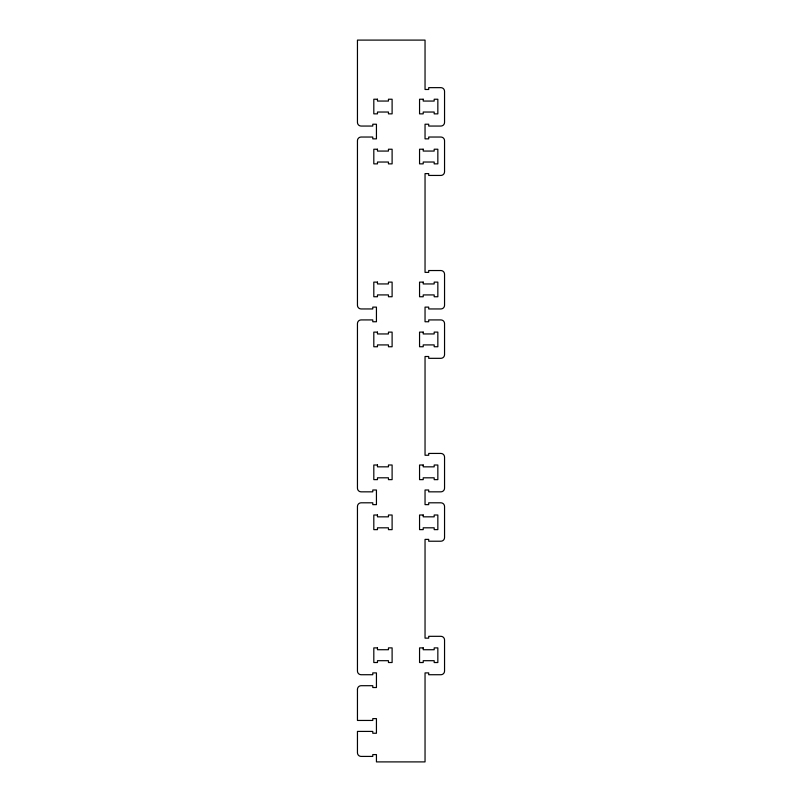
<?xml version="1.0" encoding="UTF-8"?>
<svg xmlns="http://www.w3.org/2000/svg" width="802" height="802" viewBox="0 0 802 802"><rect width="100%" height="100%" fill="white"/><g stroke="black" fill="none" stroke-linecap="round" stroke-linejoin="round"><path stroke-width="1.2" d="M357.451 689.359L357.451 720.447L372.78 720.447L372.78 718.612L376.439 718.612L376.439 733.249L372.78 733.249L372.78 731.414L357.451 731.414L357.451 752.757A3.659 3.659 0 0 0 361.111 756.416L372.78 756.416L372.78 754.582L376.439 754.582L376.439 761.9L425.04 761.9L425.04 672.898L428.699 672.898L428.699 674.723L440.889 674.723A3.659 3.659 0 0 0 444.549 671.063L444.549 639.976A3.659 3.659 0 0 0 440.889 636.317L428.699 636.317L428.699 638.141L425.04 638.141L425.04 539.385L428.699 539.385L428.699 541.22L440.889 541.22A3.659 3.659 0 0 0 444.549 537.561L444.549 506.463A3.659 3.659 0 0 0 440.889 502.804L428.699 502.804L428.699 504.638L425.04 504.638L425.04 490.002L428.699 490.002L428.699 491.837L440.889 491.837A3.659 3.659 0 0 0 444.549 488.177L444.549 457.09A3.659 3.659 0 0 0 440.889 453.431L428.699 453.431L428.699 455.255L425.04 455.255L425.04 356.499L428.699 356.499L428.699 358.324L440.889 358.324A3.659 3.659 0 0 0 444.549 354.664L444.549 323.577A3.659 3.659 0 0 0 440.889 319.918L428.699 319.918L428.699 321.752L425.04 321.752L425.04 307.116L428.699 307.116L428.699 308.95L440.889 308.95A3.659 3.659 0 0 0 444.549 305.291L444.549 274.194A3.659 3.659 0 0 0 440.889 270.535L428.699 270.535L428.699 272.369L425.04 272.369L425.04 173.613L428.699 173.613L428.699 175.438L440.889 175.438A3.659 3.659 0 0 0 444.549 171.778L444.549 140.691A3.659 3.659 0 0 0 440.889 137.032L428.699 137.032L428.699 138.856L425.04 138.856L425.04 124.23L428.699 124.23L428.699 126.054L440.889 126.054A3.659 3.659 0 0 0 444.549 122.395L444.549 91.308A3.659 3.659 0 0 0 440.889 87.649L428.699 87.649L428.699 89.483L425.04 89.483L425.04 40.1L357.451 40.1L357.451 122.395A3.659 3.659 0 0 0 361.111 126.054L372.78 126.054L372.78 124.23L376.439 124.23L376.439 138.856L372.78 138.856L372.78 137.032L361.111 137.032A3.659 3.659 0 0 0 357.451 140.691L357.451 305.291A3.659 3.659 0 0 0 361.111 308.95L372.78 308.95L372.78 307.116L376.439 307.116L376.439 321.752L372.78 321.752L372.78 319.918L361.111 319.918A3.659 3.659 0 0 0 357.451 323.577L357.451 488.177A3.659 3.659 0 0 0 361.111 491.837L372.78 491.837L372.78 490.002L376.439 490.002L376.439 504.638L372.78 504.638L372.78 502.804L361.111 502.804A3.659 3.659 0 0 0 357.451 506.463L357.451 671.063A3.659 3.659 0 0 0 361.111 674.723L372.78 674.723L372.78 672.898L376.439 672.898L376.439 687.525L372.78 687.525L372.78 685.7L361.07 685.7A3.659 3.659 0 0 0 357.451 689.359M377.471 99.227L373.812 99.227L373.812 113.854L377.471 113.854L377.471 112.029L388.449 112.029L388.449 113.854L392.108 113.854L392.108 99.227L388.449 99.227L388.449 101.052L377.471 101.052L377.471 99.227M423.215 99.237L419.556 99.237L419.556 113.864L423.215 113.864L423.215 112.039L434.183 112.039L434.183 113.864L437.842 113.864L437.842 99.237L434.183 99.237L434.183 101.062L423.215 101.062L423.215 99.237M377.471 149.232L373.812 149.232L373.812 163.869L377.471 163.869L377.471 162.034L388.449 162.034L388.449 163.869L392.108 163.869L392.108 149.232L388.449 149.232L388.449 151.067L377.471 151.067L377.471 149.232M423.215 149.222L419.556 149.222L419.556 163.859L423.215 163.859L423.215 162.024L434.183 162.024L434.183 163.859L437.842 163.859L437.842 149.222L434.183 149.222L434.183 151.057L423.215 151.057L423.215 149.222M377.471 282.114L373.812 282.114L373.812 296.74L377.471 296.74L377.471 294.915L388.449 294.915L388.449 296.74L392.108 296.74L392.108 282.114L388.449 282.114L388.449 283.938L377.471 283.938L377.471 282.114M423.215 282.124L419.556 282.124L419.556 296.75L423.215 296.75L423.215 294.925L434.183 294.925L434.183 296.75L437.842 296.75L437.842 282.124L434.183 282.124L434.183 283.948L423.215 283.948L423.215 282.124M377.471 332.118L373.812 332.118L373.812 346.755L377.471 346.755L377.471 344.92L388.449 344.92L388.449 346.755L392.108 346.755L392.108 332.118L388.449 332.118L388.449 333.953L377.471 333.953L377.471 332.118M423.215 332.108L419.556 332.108L419.556 346.745L423.215 346.745L423.215 344.91L434.183 344.91L434.183 346.745L437.842 346.745L437.842 332.108L434.183 332.108L434.183 333.943L423.215 333.943L423.215 332.108M377.471 465L373.812 465L373.812 479.636L377.471 479.636L377.471 477.802L388.449 477.802L388.449 479.636L392.108 479.636L392.108 465L388.449 465L388.449 466.834L377.471 466.834L377.471 465M423.215 465.01L419.556 465.01L419.556 479.646L423.215 479.646L423.215 477.812L434.183 477.812L434.183 479.646L437.842 479.646L437.842 465.01L434.183 465.01L434.183 466.844L423.215 466.844L423.215 465.01M377.471 515.014L373.812 515.014L373.812 529.641L377.471 529.641L377.471 527.816L388.449 527.816L388.449 529.641L392.108 529.641L392.108 515.014L388.449 515.014L388.449 516.839L377.471 516.839L377.471 515.014M423.215 515.004L419.556 515.004L419.556 529.631L423.215 529.631L423.215 527.806L434.183 527.806L434.183 529.631L437.842 529.631L437.842 515.004L434.183 515.004L434.183 516.829L423.215 516.829L423.215 515.004M377.471 647.886L373.812 647.886L373.812 662.522L377.471 662.522L377.471 660.688L388.449 660.688L388.449 662.522L392.108 662.522L392.108 647.886L388.449 647.886L388.449 649.72L377.471 649.72L377.471 647.886M423.215 647.896L419.556 647.896L419.556 662.532L423.215 662.532L423.215 660.698L434.183 660.698L434.183 662.532L437.842 662.532L437.842 647.896L434.183 647.896L434.183 649.73L423.215 649.73L423.215 647.896"/></g></svg>
